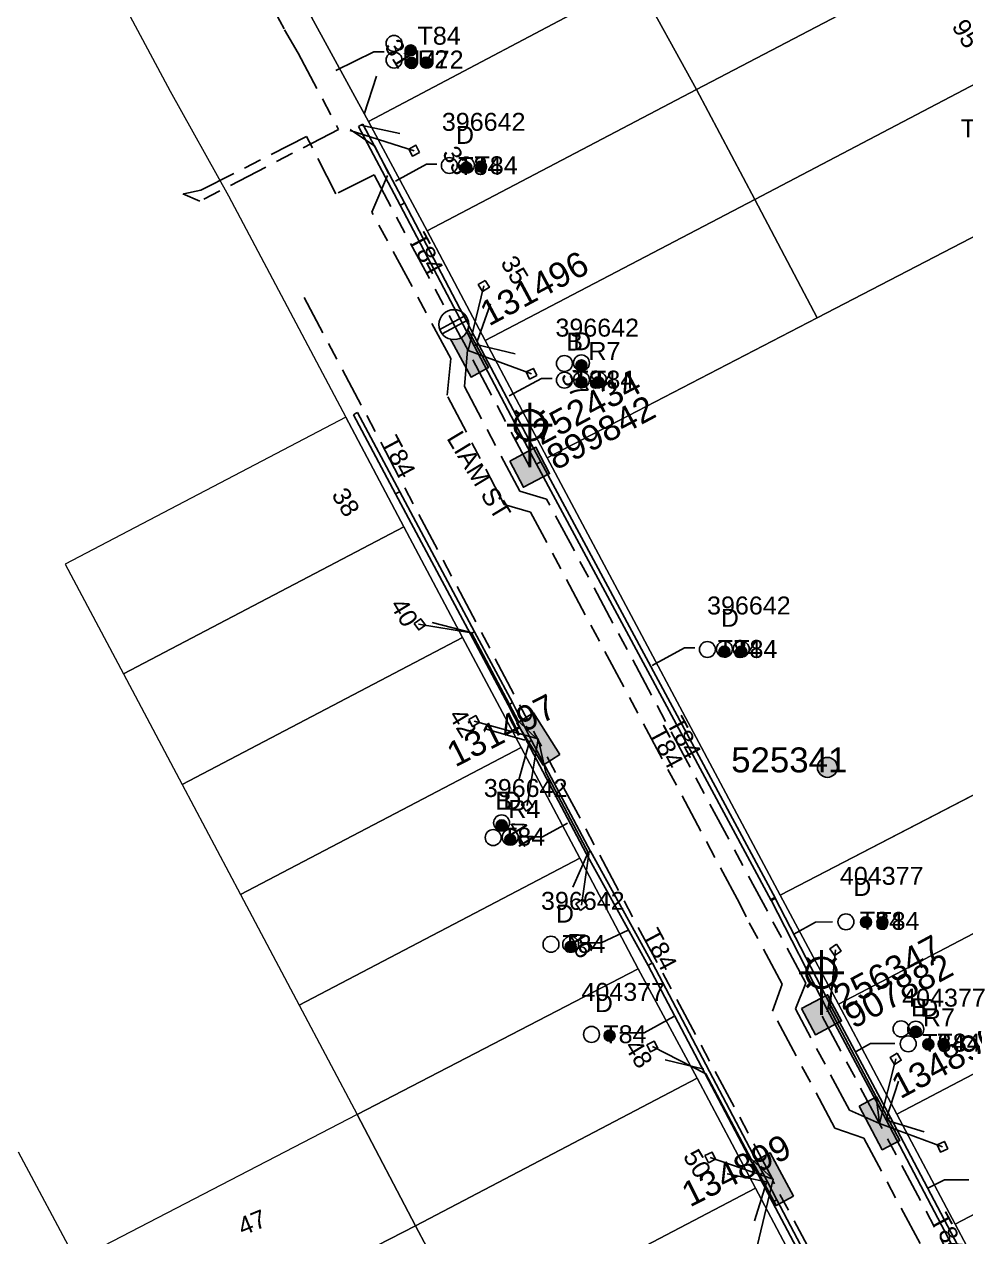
# Model space of a CAD drawing. Header units: metres. Extents: x 301589 to 305563, y 6268713 to 6270518.
# Drawn here: x 303380.3 to 303474.8, y 6269950.9 to 6270072.5 of the extents above; entities that cross this region are included whole.
import ezdxf
from ezdxf.enums import TextEntityAlignment as Align

# ---------------------------------------------------------------- set-up
doc = ezdxf.new("R2010")
doc.units = ezdxf.units.M
doc.linetypes.add('Cable Exist UG', pattern=[8.2, 4, -1.2, 1.8, -1.2])
doc.layers.get('0').update_dxf_attribs({"color": 6})
for name, color, linetype in [('_User Miscellaneous12', 7, 'Continuous'), ('Duct_SP_EXT', 7, 'Continuous'), ('Equip_LV_EXT', 7, 'Continuous'), ('Equip_SP_SL_EXT', 7, 'Continuous'), ('Mains_HV_EXT', 1, 'Continuous'), ('Mains_LV_EXT', 5, 'Continuous'), ('Mains_LV_SL_EXT', 4, 'Continuous'), ('Services_SP_EXT', 7, 'Continuous'), ('SupportsOH_SP_TR_HV_LV_SL_EXT', 7, 'Continuous'), ('SupportsUG_SP_LV_EXT', 7, 'Continuous'), ('SupportsUG_SP_LV_SL_EXT', 7, 'Continuous'), ('Trench_SP_EXT', 7, 'Continuous')]:
    doc.layers.add(name, color=color, linetype=linetype)
doc.layers.add('Cadastre Land Parcels_SP_EXT', color=7, linetype='Continuous', lineweight=5)
doc.layers.add('Cadastre Roads_SP_EXT', color=9, linetype='Continuous', lineweight=5)
doc.styles.add('COLUMN_LABEL', font='arial.ttf')
doc.styles.add('iecARIAL', font='arial.ttf', dxfattribs={"height": 2})
doc.styles.add('POLE_LABEL', font='arial.ttf')
doc.styles.get("Standard").update_dxf_attribs({"font": 'arial.ttf'})

# ---------------------------------------------------------------- blocks, each defined once
blk = doc.blocks.new('COLUMN_EXT')
blk.add_hatch(color=256).paths.add_polyline_path([(-1.49, 1.48), (-1.49, -1.49), (1.48, -1.49), (1.48, 1.48)])
blk.add_lwpolyline([(-1.49, -1.49), (1.48, -1.49), (1.48, 1.48), (-1.49, 1.48)], close=True)
for tag, height, style, flags, p in [('ASSET_NUM', 2.5, 'COLUMN_LABEL', 8, (2, 2)), ('STRUCTURE_PLANT_NUMBER', 0.2, 'POLE_LABEL', 9, (1.81, 0.03)), ('STREET_CODE', 0.2, 'COLUMN_LABEL', 9, (1.81, -0.2))]:
    blk.add_attdef(tag, text='', height=height, dxfattribs=dict(style=style, flags=flags)).set_placement(p, align=Align.MIDDLE_LEFT)
at = {"flags": 9}
for tag, p in [('COLUMN_TYPE', (1.81, -0.4)), ('OWNED_BY', (1.81, -0.6)), ('STATE', (1.81, -0.8)), ('USAGE', (1.81, -1)), ('LEGEND', (1.81, -1.2)), ('STREETNAME', (1.81, -1.6)), ('SUBURB', (1.81, -1.8)), ('LOCATION', (1.81, -1.4)), ('NOTES', (1.81, -2))]:
    blk.add_attdef(tag, text='', height=0.2, dxfattribs=at).set_placement(p, align=Align.MIDDLE_LEFT)
at = {"flags": 1}
blk.add_attdef('Z', (1.81, -2.35), '', height=0.2, dxfattribs=at)
blk = doc.blocks.new('PILLAR_EXT')
blk.add_hatch(color=256).paths.add_polyline_path([(-2.475, 0.99), (-2.475, -0.99), (2.475, -0.99), (2.475, 0.99)])
blk.add_lwpolyline([(-2.475, -0.99), (2.475, -0.99), (2.475, 0.99), (-2.475, 0.99)], close=True)
at = {"style": 'iecARIAL', "flags": 8}
blk.add_attdef('ASSET_NUM', (1.5, 3.5), '', height=2.5, dxfattribs=at)
for tag, p, flags in [('OWNED_BY', (0, -0.2), 9), ('STATE', (0, -0.4), 9), ('SUPPORT_TYPE', (0, -0.6), 9), ('USAGE', (0, -0.8), 9), ('LEGEND', (0, -1), 9), ('LOCATION', (0, -1.2), 9), ('NOTES', (0, -1.4), 9), ('STREETNAME', (0, -1.8), 9), ('SUBURB', (0, -2), 1), ('PARENT', (0, -1.6), 9)]:
    blk.add_attdef(tag, p, '', height=0.2, dxfattribs=dict(flags=flags))
blk = doc.blocks.new('DUCT_EXT')
blk.add_circle((0, 0.8), 0.8)
at = {"flags": 1}
blk.add_attdef('Z', (0, 0), '', height=0.2, dxfattribs=at)
at = {"flags": 9}
for tag, p in [('DUCT_CODE', (0, 0)), ('XSECT_TYPE', (0, -0.2)), ('STATE', (0, -0.6)), ('FB_REFERENCE', (0, -0.4)), ('NOTES', (0, -0.8))]:
    blk.add_attdef(tag, text='', height=0.2, dxfattribs=at).set_placement(p, align=Align.MIDDLE_LEFT)
blk = doc.blocks.new('SL_LANTERN_EXT')
at = {"lineweight": 40}
for p, q in [((0, 1.97), (0, 6.47)), ((-1.46, 5.68), (-1.06, 5.28)), ((1.46, 5.68), (1.06, 5.28)), ((-2.25, 4.22), (2.25, 4.22)), ((-1.46, 2.76), (-1.06, 3.16)), ((0, 0), (0, 2.72)), ((1.46, 2.76), (1.06, 3.16))]:
    blk.add_line(p, q, dxfattribs=at)
blk.add_circle((0, 4.22), 1.5, dxfattribs=at)
at = {"style": 'iecARIAL', "flags": 8}
blk.add_attdef('ASSET_NUM', (1.5, 1.5), '', height=2.5, dxfattribs=at)
for tag, p, height, flags in [('CONSTRUCTED_VOLTAGE', (0.98, -0.65), 0.2, 9), ('CONTROL_TYPE', (0.98, -0.85), 0.2, 9), ('LANTERN_PURPOSE', (0.98, -1.05), 0.2, 9), ('LANTERN_TYPE', (0.98, -1.25), 0.2, 9), ('LNUMBER', (2.18, -3.25), 2.5, 8), ('OPERATING_VOLTAGE', (0.98, -1.65), 0.2, 9), ('ORIENTATION', (0.98, -1.85), 0.2, 9), ('OWNED_BY', (0.98, -2.05), 0.2, 9), ('STATE', (0.98, -2.25), 0.2, 9), ('NO_PHASES', (0.98, -1.45), 0.2, 9), ('USAGE', (0.98, -2.45), 0.2, 9), ('CEXIST', (0.98, -2.65), 0.2, 9), ('CNEW', (0.98, -2.85), 0.2, 9), ('CNUMBER', (0.98, -3.05), 0.2, 9), ('CREMOVE', (0.98, -3.25), 0.2, 9), ('CREPLACE', (0.98, -3.45), 0.2, 9), ('LKINGHEIGHT', (0.98, -3.65), 0.2, 9), ('LBRACKET', (0.98, -3.85), 0.2, 9), ('LBRACKETVOCAB', (0.98, -4.05), 0.2, 9), ('LCATEGORY', (0.98, -4.25), 0.2, 9), ('LCHARGE1', (0.98, -4.45), 0.2, 9), ('LCHARGE1PERCENT', (0.98, -4.65), 0.2, 9), ('LCHARGE2', (0.98, -4.85), 0.2, 9), ('LCHARGE2PERCENT', (0.98, -5.05), 0.2, 9), ('LCHARGE3', (0.98, -5.25), 0.2, 9), ('LCHARGE3PERCENT', (0.98, -5.45), 0.2, 9), ('LEXIST', (0.98, -5.65), 0.2, 9), ('LLAMP', (0.98, -5.85), 0.2, 9), ('LLAMPVOCAB', (0.98, -6.05), 0.2, 9), ('LMAST', (0.98, -6.25), 0.2, 9), ('LMASTVOCAB', (0.98, -6.45), 0.2, 9), ('LNEW', (0.98, -6.65), 0.2, 9), ('LANTNUMBER', (0.98, -6.85), 0.2, 9), ('LOUTREACH', (0.98, -7.25), 0.2, 9), ('LOUTREACHVOCAB', (0.98, -7.45), 0.2, 9), ('LRATECODE', (0.98, -7.65), 0.2, 9), ('LREMOVE', (0.98, -7.85), 0.2, 9), ('LREPLACE', (0.98, -8.05), 0.2, 9), ('LTYPE', (0.98, -8.25), 0.2, 9), ('LTYPEVOCAB', (0.98, -8.45), 0.2, 9), ('LEGEND', (0.98, -8.65), 0.2, 9), ('STREETNAME', (0.98, -9.25), 0.2, 9), ('SUBURB', (0.98, -9.45), 0.2, 1), ('LOCATION', (0.98, -8.85), 0.2, 9), ('NOTES', (0.98, -9.05), 0.2, 9)]:
    blk.add_attdef(tag, p, '', height=height, dxfattribs=dict(flags=flags))
blk = doc.blocks.new('CCP_EXT')
at = {"flags": 9}
for tag, p in [('STATE', (0, -1.8)), ('LEGEND', (0, -1.4)), ('LIFE_SUPPORT', (0, -1.6)), ('NOTES', (0, -2))]:
    blk.add_attdef(tag, text='', height=0.2, dxfattribs=at).set_placement(p, align=Align.MIDDLE_LEFT)
blk.add_wipeout([(0, 0.57), (0.57, 0), (0, -0.57), (-0.57, 0)])
blk.add_lwpolyline([(-0.57, 0), (0, 0.57), (0.57, 0), (0, -0.57), (-0.57, 0)])
at = {"flags": 1}
blk.add_attdef('Z', (0, 0), '', height=0.2, dxfattribs=at)
at = {"flags": 9}
for tag, p in [('CCP_TYPE', (0, 0)), ('CONSTRUCTED_VOLTAGE', (0, -0.2)), ('OPERATING_VOLTAGE', (0, -0.6)), ('ORIENTATION', (0, -0.8)), ('OWNED_BY', (0, -1)), ('NO_PHASES', (0, -0.4)), ('USAGE', (0, -1.2))]:
    blk.add_attdef(tag, text='', height=0.2, dxfattribs=at).set_placement(p, align=Align.MIDDLE_LEFT)
blk = doc.blocks.new('POLE_EXT')
blk.add_hatch(color=256).paths.add_polyline_path([(-1, 0, 1), (1, 0, 1)])
blk.add_lwpolyline([(-1, 0, 1), (1, 0, 1)], format="xyb", close=True)
for tag, height, flags, p in [('pNumber', 2.5, 8, (-17.84, 2.07)), ('OWNED_BY', 0.2, 9, (1.35, -0.4)), ('SPECIAL_USE', 0.2, 9, (1.35, -0.8)), ('STATE', 0.2, 9, (1.35, -1)), ('PARENT', 0.2, 9, (1.35, -0.6)), ('USAGE', 0.2, 9, (1.35, -1.2)), ('cLV', 0.2, 9, (1.35, -1.4)), ('hDepth', 0.2, 9, (1.35, -1.6)), ('hDia', 0.2, 9, (1.35, -1.8)), ('cHV', 0.2, 9, (1.35, -2)), ('LBRACKET', 0.2, 9, (1.35, -2.2)), ('LExisting', 0.2, 9, (1.35, -2.4)), ('cLinedev', 0.2, 9, (1.35, -3.4)), ('LANTNUMBER', 0.2, 9, (1.35, -2.6)), ('LOther', 0.2, 9, (1.35, -2.8)), ('LRemove', 0.2, 9, (1.35, -3)), ('LEGEND', 0.2, 9, (1.35, -3.2)), ('LOCATION', 0.2, 9, (1.35, -3.6)), ('pExisting', 0.2, 9, (1.35, -3.8)), ('pFooting', 0.2, 9, (1.35, -4.4)), ('pNew', 0.2, 9, (1.35, -4.6)), ('PFNUMBER', 0.2, 9, (1.35, -4)), ('NEWPFNUMBER', 0.2, 9, (1.35, -4.2)), ('pRelocate', 0.2, 9, (1.35, -5)), ('pRemove', 0.2, 9, (1.35, -5.2)), ('pReplace', 0.2, 9, (1.35, -5.4)), ('pStay', 0.2, 9, (1.35, -5.6)), ('pType', 0.2, 9, (1.35, -5.8)), ('cspan', 0.2, 9, (1.35, -6)), ('STREETNAME', 0.2, 9, (1.35, -6.2)), ('SUBURB', 0.2, 9, (1.35, -6.4)), ('OPERATED_BY', 0.2, 9, (1.36, -7.01)), ('NOTES', 0.2, 9, (1.35, -6.6)), ('MAINTAINED_BY', 0.2, 9, (1.36, -6.81))]:
    blk.add_attdef(tag, text='', height=height, dxfattribs=dict(flags=flags)).set_placement(p, align=Align.MIDDLE_LEFT)
at = {"style": 'POLE_LABEL'}
for tag, height, flags, p in [('ASSET_NUM', 2.5, 8, (2, 2)), ('STRUCTURE_PLANT_NUMBER', 0.2, 9, (1.35, 0.03)), ('STREET_CODE', 0.2, 9, (1.35, -0.2))]:
    blk.add_attdef(tag, text='', height=height, dxfattribs=dict(at, flags=flags)).set_placement(p, align=Align.MIDDLE_LEFT)
at = {"flags": 1}
blk.add_attdef('Z', (1.35, -7.33), '', height=0.2, dxfattribs=at)
blk = doc.blocks.new('LV_UG_LINKS_CLOSED_EXT')
blk.add_wipeout([(-1.06, 1.06), (-1.18, 0.92), (-1.29, 0.76), (-1.37, 0.59), (-1.43, 0.42), (-1.48, 0.23), (-1.49, 0.05), (-1.49, -0.14), (-1.46, -0.33), (-1.41, -0.51), (-1.33, -0.68), (-1.24, -0.84), (-1.12, -0.99), (-0.99, -1.12), (-0.84, -1.24), (-0.68, -1.33), (-0.51, -1.41), (-0.33, -1.46), (-0.14, -1.49), (0.05, -1.49), (0.23, -1.48), (0.42, -1.43), (0.59, -1.37), (0.76, -1.29), (0.92, -1.18), (1.06, -1.06), (1.18, -0.92), (1.29, -0.76), (1.37, -0.59), (1.43, -0.42), (1.48, -0.23), (1.49, -0.05), (1.49, 0.14), (1.46, 0.33), (1.41, 0.51), (1.33, 0.68), (1.24, 0.84), (1.12, 0.99), (0.99, 1.12), (0.84, 1.24), (0.68, 1.33), (0.51, 1.41), (0.33, 1.46), (0.14, 1.49), (-0.05, 1.49), (-0.23, 1.48), (-0.42, 1.43), (-0.59, 1.37), (-0.76, 1.29), (-0.92, 1.18)])
for p, q in [((-0.25, -1.48), (-0.25, 1.48)), ((0.25, -1.48), (0.25, 1.48))]:
    blk.add_line(p, q)
blk.add_circle((0, 0), 1.5)
at = {"flags": 9}
for tag, p in [('ACTUAL_STATUS', (0, 0)), ('CONSTRUCTED_VOLTAGE', (0, -0.2)), ('OPERATING_VOLTAGE', (0, -0.6)), ('ORIENTATION', (0, -0.8)), ('STATE', (0, -1)), ('SWITCH_TYPE', (0, -1.2)), ('NO_PHASES', (0, -0.4)), ('USAGE', (0, -1.4)), ('NOTES', (0, -1.6))]:
    blk.add_attdef(tag, text='', height=0.2, dxfattribs=at).set_placement(p, align=Align.MIDDLE_LEFT)
at = {"flags": 1}
blk.add_attdef('Z', (0, 0), '', height=0.2, dxfattribs=at)
blk = doc.blocks.new('CABLE_LARGE_EXT')
h = blk.add_hatch(color=256)
edge = h.paths.add_edge_path()
edge.add_arc((0, 0.55), 0.55, 0, 360)
blk.add_circle((0, 0.55), 0.55)
at = {"flags": 1}
blk.add_attdef('Z', (0, 0), '', height=0.2, dxfattribs=at)
at = {"flags": 9}
for tag, p in [('COND_CODE', (0, 0)), ('STATE', (0, -0.4)), ('XSECT_SIZE', (0, -0.6)), ('FB_REFERENCE', (0, -0.2)), ('NOTES', (0, -0.8))]:
    blk.add_attdef(tag, text='', height=0.2, dxfattribs=at).set_placement(p, align=Align.MIDDLE_LEFT)

msp = doc.modelspace()

# ---------------------------------------------------------------- linework, layer by layer
at = {"layer": '_User Miscellaneous12'}
for p, q in [((303413.867, 6270062.254), (303414.079, 6270062.366)), ((303418.043, 6270054.353), (303413.867, 6270062.254)), ((303414.292, 6270062.478), (303414.079, 6270062.366)), ((303418.043, 6270054.353), (303418.255, 6270054.465)), ((303418.467, 6270054.577), (303418.255, 6270054.465)), ((303413.343, 6270033.335), (303413.555, 6270033.448)), ((303413.343, 6270033.335), (303417.564, 6270025.391)), ((303413.767, 6270033.561), (303413.555, 6270033.448)), ((303413.767, 6270033.561), (303417.988, 6270025.617)), ((303430.541, 6270030.575), (303430.752, 6270030.689)), ((303430.541, 6270030.576), (303430.752, 6270030.689)), ((303430.541, 6270030.575), (303430.541, 6270030.576)), ((303431.719, 6270028.384), (303430.541, 6270030.575)), ((303430.964, 6270030.802), (303430.752, 6270030.689)), ((303430.964, 6270030.801), (303430.752, 6270030.689)), ((303432.142, 6270028.611), (303430.964, 6270030.802)), ((303430.964, 6270030.802), (303430.964, 6270030.801)), ((303431.719, 6270028.384), (303431.93, 6270028.498)), ((303431.719, 6270028.384), (303431.93, 6270028.498)), ((303432.142, 6270028.611), (303431.93, 6270028.498)), ((303432.142, 6270028.611), (303431.93, 6270028.498)), ((303417.564, 6270025.391), (303417.776, 6270025.504)), ((303417.988, 6270025.617), (303417.776, 6270025.504)), ((303425.079, 6270011.342), (303425.291, 6270011.456)), ((303425.079, 6270011.342), (303425.291, 6270011.456)), ((303425.079, 6270011.342), (303428.875, 6270004.246)), ((303425.502, 6270011.569), (303425.291, 6270011.456)), ((303425.502, 6270011.569), (303425.291, 6270011.456)), ((303425.502, 6270011.569), (303429.301, 6270004.467)), ((303428.875, 6270004.246), (303429.088, 6270004.356)), ((303428.875, 6270004.246), (303430.795, 6270000.456)), ((303429.301, 6270004.467), (303429.088, 6270004.356)), ((303429.301, 6270004.467), (303431.223, 6270000.673)), ((303430.795, 6270000.456), (303431.009, 6270000.564)), ((303430.797, 6270000.452), (303431.009, 6270000.564)), ((303431.221, 6270000.676), (303431.009, 6270000.564)), ((303431.223, 6270000.673), (303431.009, 6270000.564)), ((303436.692, 6269989.317), (303436.904, 6269989.429)), ((303436.694, 6269989.313), (303436.904, 6269989.429)), ((303437.114, 6269989.546), (303436.904, 6269989.429)), ((303437.116, 6269989.542), (303436.904, 6269989.429)), ((303455.207, 6269984.703), (303455.42, 6269984.813)), ((303455.253, 6269984.603), (303455.464, 6269984.716)), ((303455.634, 6269984.923), (303455.42, 6269984.813)), ((303455.675, 6269984.83), (303455.464, 6269984.716)), ((303442.91, 6269978.11), (303443.123, 6269978.222)), ((303442.913, 6269978.106), (303443.123, 6269978.222)), ((303443.333, 6269978.338), (303443.123, 6269978.222)), ((303443.335, 6269978.334), (303443.123, 6269978.222)), ((303460.888, 6269973.69), (303461.101, 6269973.8)), ((303460.89, 6269973.687), (303461.101, 6269973.8)), ((303461.313, 6269973.912), (303461.101, 6269973.8)), ((303461.315, 6269973.91), (303461.101, 6269973.8)), ((303466.792, 6269962.61), (303467.005, 6269962.722)), ((303466.793, 6269962.609), (303467.005, 6269962.722)), ((303467.217, 6269962.835), (303467.005, 6269962.722)), ((303467.217, 6269962.834), (303467.005, 6269962.722)), ((303453.982, 6269957.062), (303454.194, 6269957.174)), ((303453.982, 6269957.062), (303454.194, 6269957.174)), ((303453.982, 6269957.062), (303455.402, 6269954.37)), ((303454.407, 6269957.286), (303454.194, 6269957.174)), ((303454.407, 6269957.285), (303454.194, 6269957.174)), ((303454.407, 6269957.286), (303455.827, 6269954.594)), ((303455.402, 6269954.37), (303455.615, 6269954.482)), ((303455.402, 6269954.37), (303466.281, 6269933.752)), ((303455.827, 6269954.594), (303455.615, 6269954.482)), ((303455.827, 6269954.594), (303466.705, 6269933.976))]:
    msp.add_line(p, q, dxfattribs=at)
at = {"layer": 'Cadastre Land Parcels_SP_EXT', "linetype": 'Continuous'}
for points in [[(303474.78, 6270080.094), (303468.918, 6270091.084), (303441.722, 6270076.956), (303447.768, 6270065.95), (303474.78, 6270080.094)], [(303441.722, 6270076.956), (303436.245, 6270087.356), (303409.134, 6270073.204), (303414.852, 6270062.738), (303441.722, 6270076.956)], [(303480.642, 6270069.103), (303474.78, 6270080.094), (303447.768, 6270065.95), (303453.609, 6270054.941), (303480.642, 6270069.103)], [(303447.768, 6270065.95), (303441.722, 6270076.956), (303414.852, 6270062.738), (303420.729, 6270051.788), (303447.768, 6270065.95)], [(303487.03, 6270057.128), (303480.642, 6270069.103), (303453.609, 6270054.941), (303459.862, 6270043.042), (303487.03, 6270057.128)], [(303453.609, 6270054.941), (303447.768, 6270065.95), (303420.729, 6270051.788), (303426.57, 6270040.779), (303453.609, 6270054.941)], [(303510.423, 6270013.274), (303487.03, 6270057.128), (303432.778, 6270029.001), (303456.171, 6269985.147), (303510.423, 6270013.274)], [(303459.862, 6270043.042), (303453.609, 6270054.941), (303426.57, 6270040.779), (303432.778, 6270029.001), (303459.862, 6270043.042)], [(303418.41, 6270022.102), (303412.57, 6270033.109), (303384.423, 6270018.365), (303390.264, 6270007.358), (303418.41, 6270022.102)], [(303424.298, 6270011.006), (303418.41, 6270022.102), (303390.264, 6270007.358), (303396.151, 6269996.26), (303424.298, 6270011.006)], [(303430.166, 6269999.945), (303424.298, 6270011.006), (303396.151, 6269996.26), (303402.019, 6269985.2), (303430.166, 6269999.945)], [(303436.053, 6269988.849), (303430.166, 6269999.945), (303402.019, 6269985.2), (303407.906, 6269974.104), (303436.053, 6269988.849)], [(303489.152, 6269988.438), (303483.381, 6269999.254), (303456.171, 6269985.147), (303462.016, 6269974.221), (303489.152, 6269988.438)], [(303441.929, 6269977.762), (303436.053, 6269988.849), (303407.906, 6269974.104), (303413.735, 6269963.145), (303441.929, 6269977.762)], [(303495.002, 6269977.4), (303489.152, 6269988.438), (303462.016, 6269974.221), (303467.867, 6269963.182), (303495.002, 6269977.4)], [(303447.825, 6269966.785), (303441.929, 6269977.762), (303413.735, 6269963.145), (303419.572, 6269951.982), (303447.825, 6269966.785)], [(303500.853, 6269966.363), (303495.002, 6269977.4), (303467.867, 6269963.182), (303473.717, 6269952.145), (303500.853, 6269966.363)], [(303453.677, 6269955.748), (303447.825, 6269966.785), (303419.572, 6269951.982), (303425.423, 6269940.944), (303453.677, 6269955.748)], [(303496.151, 6269949.795), (303506.704, 6269955.324), (303500.853, 6269966.363), (303473.717, 6269952.145), (303479.569, 6269941.108), (303496.151, 6269949.795)], [(303419.572, 6269951.982), (303413.735, 6269963.145), (303385.541, 6269948.528), (303391.357, 6269937.49), (303419.572, 6269951.982)], [(303459.528, 6269944.71), (303453.677, 6269955.748), (303425.423, 6269940.944), (303431.275, 6269929.906), (303459.528, 6269944.71)], [(303425.423, 6269940.944), (303419.572, 6269951.982), (303391.357, 6269937.49), (303397.206, 6269926.415), (303425.423, 6269940.944)]]:
    msp.add_lwpolyline(points, close=True, dxfattribs=at)
at = {"layer": 'Cadastre Roads_SP_EXT', "linetype": 'Continuous'}
msp.add_lwpolyline([(303377.156, 6269930.053), (303383.008, 6269918.981), (303388.854, 6269907.905), (303394.702, 6269896.829), (303405.51, 6269876.363), (303419.711, 6269883.8), (303419.711, 6269883.8), (303408.905, 6269904.265), (303403.056, 6269915.341), (303397.207, 6269926.415), (303391.357, 6269937.49), (303385.541, 6269948.528), (303379.758, 6269959.362)], dxfattribs=at)
at = {"layer": 'Duct_SP_EXT'}
for p, q in [((303413.867, 6270062.254), (303414.079, 6270062.366)), ((303418.043, 6270054.353), (303413.867, 6270062.254)), ((303414.292, 6270062.478), (303414.079, 6270062.366)), ((303418.043, 6270054.353), (303418.255, 6270054.465)), ((303418.467, 6270054.577), (303418.255, 6270054.465)), ((303413.343, 6270033.335), (303413.555, 6270033.448)), ((303413.343, 6270033.335), (303417.564, 6270025.391)), ((303413.767, 6270033.561), (303413.555, 6270033.448)), ((303413.767, 6270033.561), (303417.988, 6270025.617)), ((303430.541, 6270030.575), (303430.752, 6270030.689)), ((303430.541, 6270030.576), (303430.752, 6270030.689)), ((303430.541, 6270030.575), (303430.541, 6270030.576)), ((303431.719, 6270028.384), (303430.541, 6270030.575)), ((303430.964, 6270030.802), (303430.752, 6270030.689)), ((303430.964, 6270030.801), (303430.752, 6270030.689)), ((303432.142, 6270028.611), (303430.964, 6270030.802)), ((303430.964, 6270030.802), (303430.964, 6270030.801)), ((303431.719, 6270028.384), (303431.93, 6270028.498)), ((303431.719, 6270028.384), (303431.93, 6270028.498)), ((303432.142, 6270028.611), (303431.93, 6270028.498)), ((303432.142, 6270028.611), (303431.93, 6270028.498)), ((303417.564, 6270025.391), (303417.776, 6270025.504)), ((303417.988, 6270025.617), (303417.776, 6270025.504)), ((303425.079, 6270011.342), (303425.291, 6270011.456)), ((303425.079, 6270011.342), (303425.291, 6270011.456)), ((303425.079, 6270011.342), (303428.875, 6270004.246)), ((303425.502, 6270011.569), (303425.291, 6270011.456)), ((303425.502, 6270011.569), (303425.291, 6270011.456)), ((303425.502, 6270011.569), (303429.301, 6270004.467)), ((303428.875, 6270004.246), (303429.088, 6270004.356)), ((303428.875, 6270004.246), (303430.795, 6270000.456)), ((303429.301, 6270004.467), (303429.088, 6270004.356)), ((303429.301, 6270004.467), (303431.223, 6270000.673)), ((303430.795, 6270000.456), (303431.009, 6270000.564)), ((303430.797, 6270000.452), (303431.009, 6270000.564)), ((303431.221, 6270000.676), (303431.009, 6270000.564)), ((303431.223, 6270000.673), (303431.009, 6270000.564)), ((303436.692, 6269989.317), (303436.904, 6269989.429)), ((303436.694, 6269989.313), (303436.904, 6269989.429)), ((303437.114, 6269989.546), (303436.904, 6269989.429)), ((303437.116, 6269989.542), (303436.904, 6269989.429)), ((303455.207, 6269984.703), (303455.42, 6269984.813)), ((303455.253, 6269984.603), (303455.464, 6269984.716)), ((303455.634, 6269984.923), (303455.42, 6269984.813)), ((303455.675, 6269984.83), (303455.464, 6269984.716)), ((303442.91, 6269978.11), (303443.123, 6269978.222)), ((303442.913, 6269978.106), (303443.123, 6269978.222)), ((303443.333, 6269978.338), (303443.123, 6269978.222)), ((303443.335, 6269978.334), (303443.123, 6269978.222)), ((303460.888, 6269973.69), (303461.101, 6269973.8)), ((303460.89, 6269973.687), (303461.101, 6269973.8)), ((303461.313, 6269973.912), (303461.101, 6269973.8)), ((303461.315, 6269973.91), (303461.101, 6269973.8)), ((303466.792, 6269962.61), (303467.005, 6269962.722)), ((303466.793, 6269962.609), (303467.005, 6269962.722)), ((303467.217, 6269962.835), (303467.005, 6269962.722)), ((303467.217, 6269962.834), (303467.005, 6269962.722)), ((303453.982, 6269957.062), (303454.194, 6269957.174)), ((303453.982, 6269957.062), (303454.194, 6269957.174)), ((303453.982, 6269957.062), (303455.402, 6269954.37)), ((303454.407, 6269957.286), (303454.194, 6269957.174)), ((303454.407, 6269957.285), (303454.194, 6269957.174)), ((303454.407, 6269957.286), (303455.827, 6269954.594)), ((303455.402, 6269954.37), (303455.615, 6269954.482)), ((303455.402, 6269954.37), (303466.281, 6269933.752)), ((303455.827, 6269954.594), (303455.615, 6269954.482)), ((303455.827, 6269954.594), (303466.705, 6269933.976))]:
    msp.add_line(p, q, dxfattribs=at)
for points in [[(303416.423, 6270069.728), (303415.379, 6270069.725), (303411.571, 6270067.862)], [(303421.723, 6270058.475), (303420.678, 6270058.478), (303417.556, 6270056.757)], [(303433.268, 6270036.959), (303432.221, 6270036.963), (303428.97, 6270035.235)], [(303447.607, 6270009.941), (303446.56, 6270009.944), (303443.321, 6270008.177)], [(303430.289, 6269990.999), (303432.316, 6269990.999), (303434.818, 6269992.362)], [(303436.049, 6269980.359), (303438.205, 6269980.359), (303440.925, 6269981.645)], [(303461.423, 6269982.488), (303459.701, 6269982.45), (303457.517, 6269981.235)], [(303440.085, 6269971.344), (303442.515, 6269971.35), (303445.502, 6269972.981)], [(303467.669, 6269970.264), (303465.234, 6269970.267), (303463.782, 6269969.455)], [(303475.09, 6269956.599), (303472.654, 6269956.604), (303470.986, 6269955.755)]]:
    msp.add_lwpolyline(points, dxfattribs=at)
at = {"layer": 'Mains_HV_EXT', "linetype": 'Cable Exist UG'}
msp.add_lwpolyline([(303399.2, 6270085.446), (303406.444, 6270071.946), (303407.812, 6270069.608), (303407.812, 6270069.608), (303411.844, 6270061.954), (303397.95, 6270054.753), (303396.214, 6270055.499)], dxfattribs=at)
at = {"layer": 'Mains_LV_EXT', "linetype": 'Cable Exist UG'}
msp.add_lwpolyline([(303467.2, 6269934.511), (303455.412, 6269956.494)], dxfattribs=at)
at = {"layer": 'Mains_LV_SL_EXT', "linetype": 'Cable Exist UG'}
msp.add_lwpolyline([(303466.114, 6269962.257), (303460.311, 6269973.151)], dxfattribs=at)
at = {"layer": 'Services_SP_EXT'}
msp.add_lwpolyline([(303455.453, 6269956.665), (303453.9, 6269950.065)], dxfattribs=at)
at = {"layer": 'Trench_SP_EXT', "linetype": 'Cable Exist UG'}
for points in [[(303415.643, 6270067.3), (303414.08, 6270062.366), (303418.996, 6270061.343)], [(303427.103, 6270044.457), (303425.663, 6270040.37), (303429.985, 6270039.359)], [(303421.258, 6270012.482), (303425.291, 6270011.456)], [(303435.367, 6269985.946), (303436.904, 6269989.429)], [(303460.887, 6269973.454), (303461.751, 6269977.659)], [(303466.79, 6269962.688), (303468.159, 6269966.898)], [(303466.79, 6269962.566), (303471.007, 6269961.302)], [(303454.772, 6269956.412), (303450.247, 6269957.299)], [(303454.772, 6269956.314), (303453.475, 6269952.147)]]:
    msp.add_lwpolyline(points, dxfattribs=at)

# ---------------------------------------------------------------- block references
at = {"layer": 'Duct_SP_EXT'}
for name, p in [('DUCT_EXT', (303417.417, 6270069.783)), ('CABLE_LARGE_EXT', (303419.091, 6270069.332)), ('DUCT_EXT', (303417.422, 6270068.114)), ('DUCT_EXT', (303422.968, 6270057.537)), ('DUCT_EXT', (303424.678, 6270057.572)), ('CABLE_LARGE_EXT', (303424.678, 6270057.572)), ('CABLE_LARGE_EXT', (303426.156, 6270057.677)), ('DUCT_EXT', (303434.513, 6270037.676)), ('DUCT_EXT', (303436.22, 6270037.731)), ('CABLE_LARGE_EXT', (303436.22, 6270037.731)), ('DUCT_EXT', (303434.516, 6270036.005)), ('DUCT_EXT', (303436.227, 6270036.045)), ('DUCT_EXT', (303437.916, 6270036.047)), ('CABLE_LARGE_EXT', (303436.227, 6270036.045)), ('CABLE_LARGE_EXT', (303437.916, 6270036.047)), ('DUCT_EXT', (303448.856, 6270008.988)), ('DUCT_EXT', (303450.568, 6270009.028)), ('CABLE_LARGE_EXT', (303450.568, 6270009.028)), ('DUCT_EXT', (303452.258, 6270009.03)), ('CABLE_LARGE_EXT', (303452.258, 6270009.03)), ('DUCT_EXT', (303428.214, 6269991.6)), ('CABLE_LARGE_EXT', (303428.214, 6269991.6)), ('DUCT_EXT', (303427.369, 6269990.126)), ('DUCT_EXT', (303429.078, 6269990.165)), ('CABLE_LARGE_EXT', (303429.078, 6269990.165)), ('DUCT_EXT', (303462.761, 6269981.675)), ('CABLE_LARGE_EXT', (303464.771, 6269981.89)), ('CABLE_LARGE_EXT', (303466.416, 6269981.887)), ('DUCT_EXT', (303433.167, 6269979.424)), ('DUCT_EXT', (303435.141, 6269979.418)), ('CABLE_LARGE_EXT', (303435.141, 6269979.418)), ('DUCT_EXT', (303437.231, 6269970.383)), ('DUCT_EXT', (303468.292, 6269970.932)), ('DUCT_EXT', (303469.765, 6269970.902)), ('CABLE_LARGE_EXT', (303469.765, 6269970.902)), ('CABLE_LARGE_EXT', (303439.039, 6269970.505)), ('DUCT_EXT', (303469.011, 6269969.437)), ('CABLE_LARGE_EXT', (303471.026, 6269969.642)), ('CABLE_LARGE_EXT', (303472.554, 6269969.664))]:
    msp.add_blockref(name, p, dxfattribs=at)
at = {"layer": 'Duct_SP_EXT', "rotation": 269.9999999999998}
for p in [(303420.089, 6270068.66), (303418.632, 6270068.614)]:
    msp.add_blockref('CABLE_LARGE_EXT', p, dxfattribs=at)
at = {"layer": 'Equip_SP_SL_EXT'}
ref = msp.add_blockref('SL_LANTERN_EXT', (303431.035, 6270028.064), dxfattribs=at)
ref.add_attrib('ASSET_NUM', '252434', dxfattribs={"layer": '0', "height": 2.5, "rotation": 28.1095, "style": 'iecARIAL'}).set_placement((303432.535, 6270029.564), align=Align.BOTTOM_LEFT)
ref = msp.add_blockref('SL_LANTERN_EXT', (303460.311, 6269973.151), dxfattribs=at)
ref.add_attrib('ASSET_NUM', '256347', dxfattribs={"layer": '0', "height": 2.5, "rotation": 28.34229, "style": 'iecARIAL'}).set_placement((303461.811, 6269974.651), align=Align.MIDDLE_LEFT)
at = {"layer": 'SupportsOH_SP_TR_HV_LV_SL_EXT'}
ref = msp.add_blockref('POLE_EXT', (303460.899, 6269997.966), dxfattribs=at)
ref.add_attrib('ASSET_NUM', '525341', dxfattribs={"layer": '0', "height": 2.5, "style": 'POLE_LABEL'}).set_placement((303462.899, 6269998.716), align=Align.MIDDLE_RIGHT)
at = {"layer": 'SupportsUG_SP_LV_EXT'}
ref = msp.add_blockref('PILLAR_EXT', (303424.84, 6270039.769), dxfattribs=dict(at, rotation=298.5648767645559))
ref.add_attrib('ASSET_NUM', '131496', dxfattribs={"layer": '0', "height": 2.5, "rotation": 28.25711, "style": 'iecARIAL'}).set_placement((303426.34, 6270043.269), align=Align.MIDDLE_LEFT)
ref = msp.add_blockref('PILLAR_EXT', (303431.888, 6270000.817), dxfattribs=dict(at, rotation=122.1827524593087))
ref.add_attrib('ASSET_NUM', '131497', dxfattribs={"layer": '0', "height": 2.5, "rotation": 26.80504, "style": 'iecARIAL'}).set_placement((303433.388, 6270004.317), align=Align.MIDDLE_RIGHT)
ref = msp.add_blockref('PILLAR_EXT', (303466.114, 6269962.257), dxfattribs=dict(at, rotation=298.0495616160244))
ref.add_attrib('ASSET_NUM', '134890', dxfattribs={"layer": '0', "height": 2.5, "rotation": 28.21525, "style": 'iecARIAL'}).set_placement((303467.614, 6269965.757), align=Align.MIDDLE_LEFT)
ref = msp.add_blockref('PILLAR_EXT', (303455.452, 6269956.665), dxfattribs=dict(at, rotation=118.4854616924701))
ref.add_attrib('ASSET_NUM', '134899', dxfattribs={"layer": '0', "height": 2.5, "rotation": 26.67266, "style": 'iecARIAL'}).set_placement((303456.952, 6269960.165), align=Align.MIDDLE_RIGHT)
at = {"layer": 'SupportsUG_SP_LV_SL_EXT'}
ref = msp.add_blockref('COLUMN_EXT', (303431.035, 6270028.064), dxfattribs=dict(at, rotation=297.6910055306662))
ref.add_attrib('ASSET_NUM', '899842', dxfattribs={"layer": '0', "height": 2.5, "rotation": 28.1095, "style": 'COLUMN_LABEL'}).set_placement((303433.035, 6270028.814), align=Align.MIDDLE_LEFT)
ref = msp.add_blockref('COLUMN_EXT', (303460.311, 6269973.151), dxfattribs=dict(at, rotation=298.075017452668))
ref.add_attrib('ASSET_NUM', '907882', dxfattribs={"layer": '0', "height": 2.5, "rotation": 28.34229, "style": 'COLUMN_LABEL'}).set_placement((303462.311, 6269973.901), align=Align.TOP_LEFT)

# ---------------------------------------------------------------- texts
at = {"layer": 'Cadastre Roads_SP_EXT'}
msp.add_text('LIAM ST', height=1.8, rotation=301.11489, dxfattribs=at).set_placement((303422.638, 6270030.985))
at = {"layer": 'Defpoints'}
for s, rotation, p in [('95', 301.25249, (303473.315, 6270072.296)), ('31', 301.88424, (303416.386, 6270070.282)), ('33', 301.41353, (303422.183, 6270059.574)), ('35', 301.11412, (303428.045, 6270048.586)), ('37', 300.94404, (303434.073, 6270037.183)), ('38', 301.11489, (303411.094, 6270025.303)), ('40', 301.11516, (303416.958, 6270014.251)), ('42', 301.11042, (303422.836, 6270003.172)), ('44', 301.11369, (303428.714, 6269992.094)), ('46', 301.08548, (303434.592, 6269981.013)), ('48', 301.43559, (303440.478, 6269969.979)), ('50', 301.09351, (303446.355, 6269958.963)), ('47', 22.38325, (303402.224, 6269950.96))]:
    msp.add_text(s, height=1.8, rotation=rotation, dxfattribs=at).set_placement(p)
at = {"layer": 'Duct_SP_EXT'}
for s, p in [('T84', (303419.777, 6270070.452)), ('U72', (303418.245, 6270068.088)), ('U72', (303419.784, 6270068.06)), ('396642', (303422.216, 6270061.815)), ('D', (303423.633, 6270060.506)), ('T84', (303474.27, 6270061.164)), ('T84', (303423.861, 6270057.388)), ('T84', (303425.49, 6270057.456)), ('396642', (303433.61, 6270041.172)), ('B', (303434.698, 6270039.779)), ('D', (303435.391, 6270039.808)), ('R7', (303436.922, 6270038.839)), ('T84', (303435.415, 6270035.958)), ('T84', (303437.188, 6270035.958)), ('396642', (303448.825, 6270013.303)), ('D', (303450.202, 6270012.066)), ('T84', (303449.893, 6270008.943)), ('T84', (303451.547, 6270008.943)), ('396642', (303426.429, 6269994.997)), ('B', (303427.583, 6269993.723)), ('D', (303428.377, 6269993.737)), ('T84', (303428.254, 6269990.117)), ('404377', (303462.152, 6269986.186)), ('D', (303463.487, 6269985.071)), ('396642', (303432.164, 6269983.678)), ('D', (303433.658, 6269982.4)), ('T84', (303464.153, 6269981.681)), ('T84', (303465.804, 6269981.667)), ('T84', (303434.309, 6269979.358)), ('404377', (303436.219, 6269974.546)), ('404377', (303468.399, 6269973.97)), ('D', (303437.56, 6269973.416)), ('B', (303469.295, 6269972.997)), ('D', (303470.206, 6269972.947)), ('R7', (303470.481, 6269971.997)), ('T84', (303470.406, 6269969.437)), ('T84', (303471.935, 6269969.455))]:
    msp.add_text(s, height=1.8, dxfattribs=at).set_placement(p)
at = {"layer": 'Mains_LV_EXT'}
for rotation, p in [(298.164, (303418.839, 6270050.981)), (298.00817, (303416.055, 6270030.624)), (298.11222, (303444.701, 6270002.452)), (298.11902, (303442.914, 6270001.472)), (298.05705, (303442.285, 6269981.198)), (298.1366, (303471.216, 6269952.654))]:
    msp.add_text('T84', height=1.8, rotation=rotation, dxfattribs=at).set_placement(p)

# ---------------------------------------------------------------- next in the draw order: block references
at = {"layer": 'Services_SP_EXT'}
for p, rotation in [((303419.438, 6270059.816), 162.5710735580048), ((303426.429, 6270046.26), 256.564876889086), ((303431.207, 6270037.447), 160.564876849719), ((303419.998, 6270012.308), 350.6197837821026), ((303425.461, 6270002.613), 344.1827523728117), ((303430.773, 6269994.146), 80.18275234423028), ((303436.228, 6269984.189), 80.98496586181908), ((303461.709, 6269979.66), 258.5493047083467), ((303443.339, 6269969.973), 342.3772762108024), ((303467.757, 6269968.732), 256.0495616718121), ((303472.438, 6269959.915), 160.0495614964586), ((303449.146, 6269958.848), 340.4854616615501)]:
    msp.add_blockref('CCP_EXT', p, dxfattribs=dict(at, rotation=rotation))

# ---------------------------------------------------------------- next in the draw order: block references
for p, rotation in [((303419.438, 6270059.816), 162.5710735580048), ((303426.429, 6270046.26), 256.564876889086), ((303431.207, 6270037.447), 160.564876849719), ((303419.998, 6270012.308), 350.6197837821026), ((303425.461, 6270002.613), 344.1827523728117), ((303430.773, 6269994.146), 80.18275234423028), ((303436.228, 6269984.189), 80.98496586181908), ((303461.709, 6269979.66), 258.5493047083467), ((303443.339, 6269969.973), 342.3772762108024), ((303467.757, 6269968.732), 256.0495616718121), ((303472.438, 6269959.915), 160.0495614964586), ((303449.146, 6269958.848), 340.4854616615501)]:
    msp.add_blockref('CCP_EXT', p, dxfattribs=dict(at, rotation=rotation))

# ---------------------------------------------------------------- next in the draw order: linework, layer by layer
at = {"layer": '_User Miscellaneous12'}
for p, q in [((303418.467, 6270054.577), (303414.292, 6270062.478)), ((303455.253, 6269984.603), (303431.719, 6270028.384)), ((303455.675, 6269984.83), (303432.142, 6270028.611)), ((303417.988, 6270025.617), (303425.502, 6270011.569)), ((303417.564, 6270025.391), (303425.079, 6270011.342)), ((303430.797, 6270000.452), (303436.692, 6269989.317)), ((303431.221, 6270000.676), (303437.116, 6269989.542)), ((303436.694, 6269989.313), (303442.913, 6269978.106)), ((303437.114, 6269989.546), (303443.333, 6269978.338)), ((303455.207, 6269984.703), (303460.888, 6269973.69)), ((303455.634, 6269984.923), (303461.315, 6269973.91)), ((303442.91, 6269978.11), (303453.982, 6269957.062)), ((303443.335, 6269978.334), (303454.407, 6269957.285)), ((303460.89, 6269973.687), (303466.793, 6269962.609)), ((303461.313, 6269973.912), (303467.217, 6269962.835)), ((303466.792, 6269962.61), (303478.454, 6269940.491)), ((303467.217, 6269962.834), (303478.878, 6269940.715))]:
    msp.add_line(p, q, dxfattribs=at)
at = {"layer": 'Cadastre Roads_SP_EXT', "linetype": 'Continuous'}
for points in [[(303387.678, 6270079.433), (303394.956, 6270065.803), (303400.797, 6270055.302), (303406.684, 6270044.205), (303412.57, 6270033.109), (303418.41, 6270022.102), (303424.298, 6270011.006), (303430.166, 6269999.945), (303436.053, 6269988.849), (303441.929, 6269977.762), (303447.825, 6269966.785), (303453.677, 6269955.748), (303459.528, 6269944.71)], [(303479.569, 6269941.108), (303473.717, 6269952.145), (303467.867, 6269963.182), (303462.016, 6269974.221), (303456.171, 6269985.147), (303432.778, 6270029.001), (303426.57, 6270040.779), (303420.729, 6270051.788), (303414.852, 6270062.738), (303409.133, 6270073.204)]]:
    msp.add_lwpolyline(points, dxfattribs=at)
at = {"layer": 'Duct_SP_EXT'}
for p, q in [((303418.467, 6270054.577), (303414.292, 6270062.478)), ((303455.253, 6269984.603), (303431.719, 6270028.384)), ((303455.675, 6269984.83), (303432.142, 6270028.611)), ((303417.988, 6270025.617), (303425.502, 6270011.569)), ((303417.564, 6270025.391), (303425.079, 6270011.342)), ((303430.797, 6270000.452), (303436.692, 6269989.317)), ((303431.221, 6270000.676), (303437.116, 6269989.542)), ((303436.694, 6269989.313), (303442.913, 6269978.106)), ((303437.114, 6269989.546), (303443.333, 6269978.338)), ((303455.207, 6269984.703), (303460.888, 6269973.69)), ((303455.634, 6269984.923), (303461.315, 6269973.91)), ((303442.91, 6269978.11), (303453.982, 6269957.062)), ((303443.335, 6269978.334), (303454.407, 6269957.285)), ((303460.89, 6269973.687), (303466.793, 6269962.609)), ((303461.313, 6269973.912), (303467.217, 6269962.835)), ((303466.792, 6269962.61), (303478.454, 6269940.491)), ((303467.217, 6269962.834), (303478.878, 6269940.715))]:
    msp.add_line(p, q, dxfattribs=at)
at = {"layer": 'Mains_LV_EXT', "linetype": 'Cable Exist UG'}
for points in [[(303455.398, 6269956.695), (303431.858, 6270000.763)], [(303477.931, 6269940.032), (303466.1, 6269962.282)]]:
    msp.add_lwpolyline(points, dxfattribs=at)
at = {"layer": 'Services_SP_EXT'}
for points in [[(303413.007, 6270061.847), (303419.438, 6270059.815)], [(303431.869, 6270000.708), (303429.876, 6270002.634), (303429.876, 6270002.634), (303425.188, 6270011.465), (303419.859, 6270012.331)], [(303431.888, 6270000.817), (303425.461, 6270002.613)], [(303431.888, 6270000.817), (303430.773, 6269994.146)], [(303431.888, 6270000.817), (303432.645, 6269997.442), (303432.645, 6269997.442), (303436.951, 6269989.298), (303436.222, 6269984.15)], [(303466.124, 6269962.3), (303465.792, 6269964.932), (303465.792, 6269964.932), (303461.14, 6269973.718), (303461.709, 6269979.66)], [(303455.453, 6269956.665), (303453.206, 6269958.75), (303453.206, 6269958.75), (303448.714, 6269967.232), (303443.339, 6269969.973)], [(303466.114, 6269962.257), (303467.757, 6269968.732)], [(303466.114, 6269962.257), (303472.438, 6269959.915)], [(303455.453, 6269956.665), (303449.146, 6269958.848)]]:
    msp.add_lwpolyline(points, dxfattribs=at)
at = {"layer": 'Trench_SP_EXT', "linetype": 'Cable Exist UG'}
for points in [[(303426.697, 6270001.792), (303431.009, 6270000.564), (303429.821, 6269996.211)], [(303448.494, 6269967.698), (303444.176, 6269968.743)]]:
    msp.add_lwpolyline(points, dxfattribs=at)

# ---------------------------------------------------------------- next in the draw order: texts
at = {"layer": 'Duct_SP_EXT'}
for s, p in [('R4', (303428.887, 6269992.891)), ('T84', (303438.418, 6269970.302))]:
    msp.add_text(s, height=1.8, dxfattribs=at).set_placement(p)

# ---------------------------------------------------------------- next in the draw order: block references
at = {"layer": 'Equip_LV_EXT', "rotation": 298.5648767645559}
msp.add_blockref('LV_UG_LINKS_CLOSED_EXT', (303423.422, 6270042.375), dxfattribs=at)

# ---------------------------------------------------------------- next in the draw order: linework, layer by layer
at = {"layer": '_User Miscellaneous12'}
for p, q in [((303425.451, 6270040.258), (303418.043, 6270054.353)), ((303425.876, 6270040.482), (303418.467, 6270054.577)), ((303425.451, 6270040.258), (303425.663, 6270040.37)), ((303425.451, 6270040.258), (303425.663, 6270040.37)), ((303430.541, 6270030.576), (303425.451, 6270040.258)), ((303425.876, 6270040.482), (303425.663, 6270040.37)), ((303425.876, 6270040.482), (303425.663, 6270040.37)), ((303430.964, 6270030.801), (303425.876, 6270040.482))]:
    msp.add_line(p, q, dxfattribs=at)
at = {"layer": 'Duct_SP_EXT'}
for p, q in [((303425.451, 6270040.258), (303418.043, 6270054.353)), ((303425.876, 6270040.482), (303418.467, 6270054.577)), ((303425.451, 6270040.258), (303425.663, 6270040.37)), ((303425.451, 6270040.258), (303425.663, 6270040.37)), ((303430.541, 6270030.576), (303425.451, 6270040.258)), ((303425.876, 6270040.482), (303425.663, 6270040.37)), ((303425.876, 6270040.482), (303425.663, 6270040.37)), ((303430.964, 6270030.801), (303425.876, 6270040.482))]:
    msp.add_line(p, q, dxfattribs=at)
at = {"layer": 'Mains_LV_EXT', "linetype": 'Cable Exist UG'}
for points in [[(303470.205, 6269950.226), (303464.546, 6269960.761), (303461.642, 6269961.79), (303455.391, 6269973.502), (303456.374, 6269976.225), (303452.734, 6269982.98), (303452.063, 6269984.35), (303452.063, 6269984.35), (303431.113, 6270023.554), (303428.471, 6270024.329), (303428.471, 6270024.329), (303422.744, 6270035.296), (303423.125, 6270038.986), (303423.125, 6270038.986), (303415.192, 6270053.656), (303416.847, 6270057.522), (303415.506, 6270060.275), (303413.03, 6270061.957)], [(303424.84, 6270039.769), (303415.411, 6270057.385), (303411.588, 6270055.49), (303408.644, 6270061.259), (303398.037, 6270055.846), (303396.323, 6270055.5)], [(303408.412, 6270045.091), (303431.873, 6270000.733)], [(303466.114, 6269962.257), (303463.101, 6269963.594), (303457.703, 6269973.74), (303458.746, 6269976.307), (303458.746, 6269976.307), (303432.718, 6270024.883), (303430.036, 6270025.662), (303430.036, 6270025.662), (303424.479, 6270036.166), (303424.8, 6270039.845)]]:
    msp.add_lwpolyline(points, dxfattribs=at)
at = {"layer": 'Mains_LV_SL_EXT', "linetype": 'Cable Exist UG'}
msp.add_lwpolyline([(303431.035, 6270028.064), (303424.84, 6270039.769)], dxfattribs=at)
at = {"layer": 'Services_SP_EXT'}
for points in [[(303424.84, 6270039.769), (303426.429, 6270046.26)], [(303424.84, 6270039.769), (303431.207, 6270037.447)]]:
    msp.add_lwpolyline(points, dxfattribs=at)

doc.saveas('drawing.dxf')
